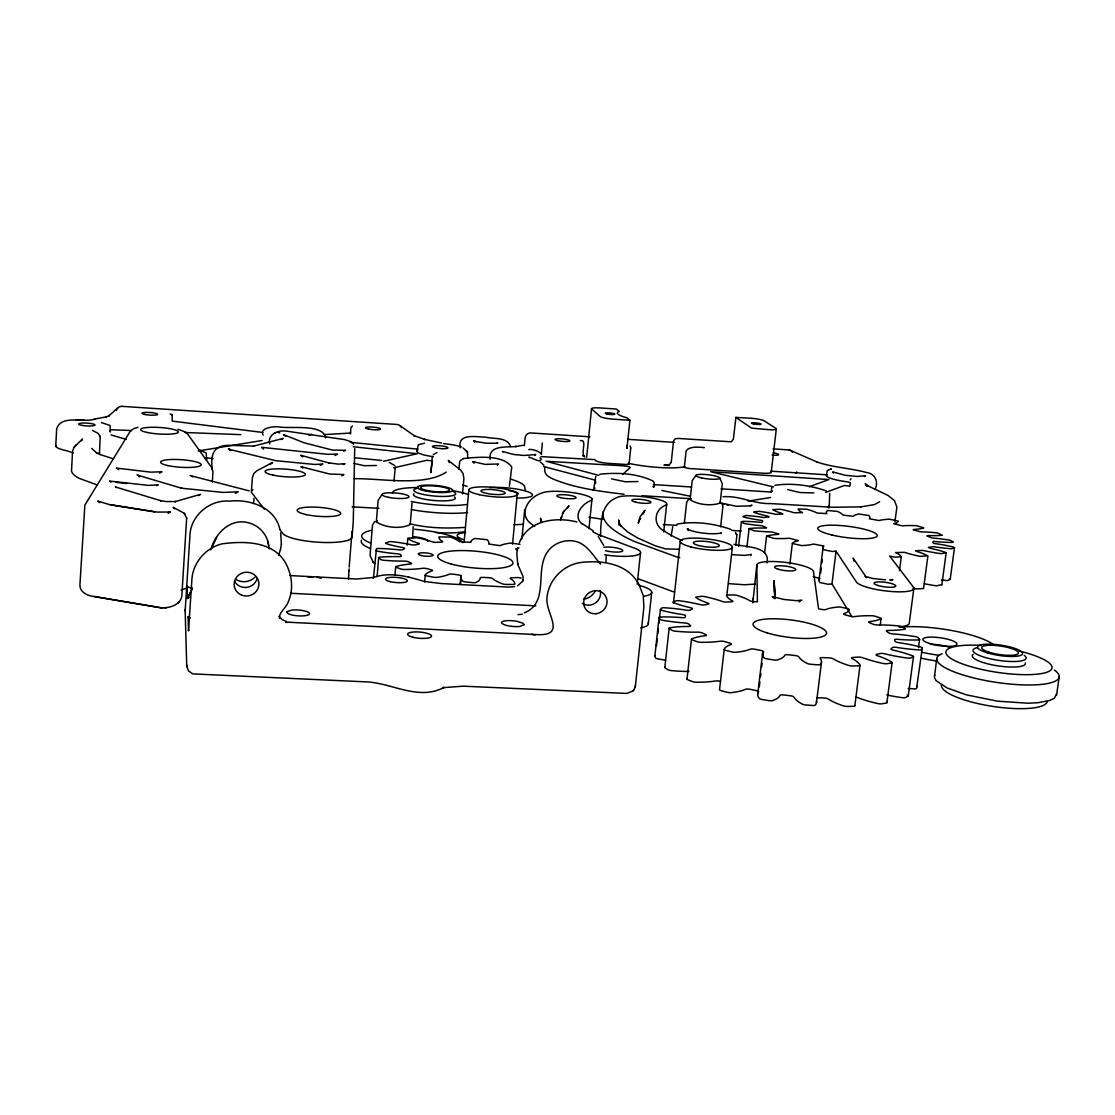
<?xml version="1.0" encoding="UTF-8"?>
<svg xmlns="http://www.w3.org/2000/svg" width="1115" height="1115" viewBox="0 0 1115 1115"><rect width="100%" height="100%" fill="white"/><g stroke="black" fill="none" stroke-linecap="round" stroke-linejoin="round"><path stroke-width="1.5" d="M510.322 445.819C506.781 436.857 492.9 439.129 485.081 437.066C476.509 437.136 457.275 432.704 460.202 447.868M924.335 583.744A43.527 8.85 7.8 0 0 936.544 585.835L941.59 584.636M528.789 449.582C529.946 448.704 539.618 450.655 541.569 454.39M529.29 457.763L528.942 457.025L537.597 460.523M541.388 453.805L542.322 443.003M281.398 544.357L280.646 532.803M580.316 440.676C587.368 439.031 581.013 451.812 583.939 456.286L583.507 455.603L584.79 456.871L582.643 455.687M630.742 448.063L630.17 445.93M582.058 523.966C572.357 515.841 581.905 503.896 590.95 500.537A25.645 4.892 5.7 0 0 574.114 492.83A25.645 4.892 5.7 0 0 542.225 492.955C528.524 496.705 516.998 514.698 532.189 524.496A222.916 44.154 6.6 0 0 534.656 526.517M354.709 448.606L353.26 522.015L352.047 537.068A34.997 7.568 4.2 0 1 320.089 542.336A34.997 7.568 4.2 0 1 282.764 533.444L279.67 529.374M352.047 537.068L352.173 531.66M605.989 561.667L606.128 556.26M941.408 580.037A42.928 8.613 7.7 0 0 947.443 580.581L950.203 579.368L954.482 547.688L952.977 546.935A44.335 8.558 7.6 0 0 935.485 543.646C932.572 544.204 931.638 540.329 935.151 541.514A42.454 7.847 7.5 0 0 952.085 542.434L953.339 542.029L950.064 540.231A43.833 8.349 7.6 0 0 932.001 537.96L926.802 535.897L928.391 535.59A41.924 7.693 7.4 0 0 942.3 535.228L937.367 532.914A43.262 8.126 7.6 0 0 920.46 531.827L913.171 529.736L914.035 529.444A41.492 7.582 7.2 0 0 923.75 527.897L916.46 525.695A42.663 7.917 7.5 0 0 902.202 525.834L893.645 523.646A41.199 7.512 7.1 0 0 898.425 521.123L889.505 519.214A42.091 7.735 7.4 0 0 879.08 520.524L869.184 518.726A41.088 7.512 6.9 0 0 868.752 515.464L859.01 514.001A41.617 7.61 7.3 0 0 853.226 516.329L842.884 515.088A41.144 7.568 6.8 0 0 837.365 511.395L827.623 510.503A41.283 7.526 7.1 0 0 826.94 513.625L817.058 513.025A41.38 7.693 6.7 0 0 806.926 509.248L798.033 508.998A41.102 7.512 7 0 0 802.521 512.635L793.964 512.747A41.757 7.847 6.7 0 0 780.054 509.207L772.779 509.653A41.102 7.554 6.9 0 0 782.117 513.471L782.883 514.043L775.664 514.294A42.259 8.042 6.6 0 0 759.162 511.339L753.642 511.938L754.186 512.426A41.283 7.638 6.8 0 0 767.65 516.092L769.113 516.858L763.956 517.555A42.816 8.265 6.6 0 0 746.283 515.478L742.924 516.552L744.165 517.151A41.617 7.791 6.7 0 0 760.625 520.287C763.97 519.925 763.008 523.52 760.123 522.294A43.415 8.474 6.7 0 0 742.938 521.36L741.419 521.722L743.984 523.465A42.077 7.972 6.6 0 0 761.963 525.736L766.632 527.785L764.82 528.092A43.959 8.669 6.8 0 0 749.865 528.44L749.071 528.691L746.925 547.103M348.535 579.061L348.633 575.661M661.85 490.502L690.213 496.217M787.72 489.624L800.026 492.551L813.894 492.914M735.914 417.414L751.552 428.132L768.221 429.623A11.136 1.659 6.4 0 0 775.915 428.397L764.165 420.801A10.913 1.603 6.3 0 0 750.883 418.236L735.914 417.414L733.349 439.296L731.231 441.819L678.004 438.432L675.328 438.753L673.683 440.536M72.475 452.369L71.611 469.387A102.385 19.763 3.6 0 0 79.095 478.307L97.451 485.039M55.75 446.223L56.656 428.94C61.325 414.027 84.183 423.226 95.082 419.017L94.357 419.115L106.789 416.759L105.925 417.066L109.284 415.477L108.545 416.104L118.023 407.7M348.647 575.438L348.911 571.131M936.739 658.812L934.37 677.321L936.112 680.694L947.053 687.941L966.44 694.868L997.507 701.168L1028.072 703.231L1038.19 702.687L1049.661 700.485L1054.372 698.199L1056.588 693.795M325.594 437.805C323.169 423.212 288.743 429.219 278.053 426.766C271.656 426.488 259.126 428.411 263.154 435.129M950.203 579.368L949.464 578.81M185.16 610.936L189.982 534.865C190.986 515.283 209.885 499.576 229.258 501.123C249.662 498.893 275.001 507.088 279.879 529.402M188.658 630.268A8.906 2.328 3.1 0 0 188.533 630.658L191.905 579.382C192.923 562.545 205.899 547.772 222.164 543.813C243.725 541.026 271.67 540.928 284.799 561.612C291.754 573.458 294.081 588.748 288.353 601.584C286.555 607.438 278.569 612.79 279.405 618.281M212.198 469.443C210.54 454.613 213.244 445.038 229.383 445.359L254.192 446.098L253.384 446.181L283.154 438.39L281.328 439.519M212.366 481.959L212.951 471.422L211.292 467.101L187.808 434.279L185.215 431.951L177.912 429.191M348.925 570.991L349.065 568.845M349.19 567.089L351.643 536.217M253.593 503.548L253.955 498.349M269.719 444.035C267.433 434.571 277.328 430.334 285.078 430.934L344.842 439.631L350.904 441.721L353.567 444.244M350.431 433.972L350.96 427.352L352.452 426.055M412.034 503.102L410.195 524.538C400.759 529.318 385.246 527.743 376.326 521.945L378.11 500.37L382.222 494.266M373.497 577.695L376.438 548.901A3.331 0.739 4.6 0 1 378.961 548.482A52.642 11.917 4.7 0 1 399.212 549.862A3.317 0.739 4.7 0 0 402.919 549.611L404.424 548.608A3.303 0.725 4.7 0 0 402.654 547.563A50.022 10.774 4.9 0 1 386.361 543.688A3.289 0.725 4.7 0 1 385.846 542.852L388.954 541.806A3.275 0.711 4.7 0 1 392.285 541.723A51.834 11.54 4.6 0 1 411.073 544.691A3.275 0.711 4.8 0 0 415.365 544.845L418.613 544.218A3.261 0.711 4.8 0 0 418.501 543.256A49.631 10.634 5.1 0 1 407.979 538.74A3.233 0.697 4.8 0 1 408.857 538.043L417.456 537.778A51.011 11.178 4.7 0 1 432.174 541.82A3.247 0.697 4.9 0 0 436.439 542.35L440.927 542.169A3.233 0.697 5 0 0 442.432 541.416A49.534 10.606 5.3 0 1 438.934 536.942L450.558 537.082A50.286 10.885 4.8 0 1 459.31 541.611L470.878 542.364A49.757 10.704 5.4 0 1 474.781 538.461L486.948 539.674A49.771 10.676 5 0 1 488.635 544.022L499.98 545.639A50.259 10.913 5.6 0 1 510.642 543.047L519.994 544.315M377.107 576.664L378.682 557.611M394.055 481.095L395.212 467.283M394.961 575.229L395.658 566.838M407.212 545.124L407.769 538.489M417.052 451.157L418.25 444.787L424.55 443.199M412.564 538.433L413.191 526.656M749.057 528.789L754.116 530.796A42.621 8.181 6.6 0 0 771.845 531.925L778.897 534.015L777.894 534.419A44.419 8.822 7 0 0 766.799 536.078L773.949 538.447A43.206 8.404 6.7 0 0 789.545 538.252L798.256 540.622A44.739 8.892 7.1 0 0 792.347 543.479L801.741 545.611A43.778 8.613 6.8 0 0 813.434 544.05L823.943 546.029A44.893 8.892 7.3 0 0 824.027 549.834L832.125 551.465L836.055 551.172L856.39 581.988A29.143 6.146 7.5 0 0 889.742 591.368A29.143 6.146 7.5 0 0 913.408 587.159L889.659 556.037L894.565 557.138L901.296 556.859A44.865 8.906 7.2 0 0 895.61 552.552L904.544 552.343A44.182 8.488 7.6 0 0 920.21 556.385L927.61 555.786A44.879 8.85 7.4 0 0 916.558 551.381L915.582 550.74L922.872 550.392A43.652 8.265 7.6 0 0 940.865 553.639L946.147 552.873L945.367 552.329A44.698 8.725 7.5 0 0 930.258 548.287L928.502 547.451L933.339 546.629A43.053 8.056 7.6 0 0 951.736 548.789L954.482 547.688M432.313 456.495L430.878 472.746L432.049 462.697M424.606 581.877L425.205 575.103M458.836 469.248L459.798 461.094L463.324 458.474M467.729 458.446L467.519 452.272L463.129 447.979M462.488 494.043L463.896 478.446L463.06 473.554L460.62 470.014L448.3 460.453L449.303 462.655M460.174 584.427L460.788 577.668M460.467 584.344L461.234 575.925A3.457 0.794 5.1 0 0 458.558 574.95L453.275 574.183A3.457 0.794 5 0 0 449.094 574.281A53.032 12.098 4.7 0 1 437.066 577.333A3.47 0.808 4.9 0 1 433.205 577.166L426.975 575.925A3.47 0.808 4.9 0 1 425.233 574.964A53.785 12.502 5.2 0 1 432.132 570.908A3.443 0.794 4.9 0 0 431.198 569.793L426.92 568.664A3.429 0.781 4.9 0 0 422.334 568.329A52.294 11.749 4.6 0 1 404.564 569.486A3.443 0.794 4.7 0 1 400.801 568.985L396.369 567.41A3.443 0.781 4.7 0 1 396.146 566.504A53.701 12.446 5 0 1 410.195 564.051A3.401 0.767 4.8 0 0 411.087 563.103L408.494 561.821A3.401 0.767 4.7 0 0 404.271 561.11A51.457 11.373 4.6 0 1 383.797 560.274A3.401 0.767 4.6 0 1 380.745 559.507L378.779 557.876A3.387 0.767 4.6 0 1 380.062 557.165A53.297 12.223 4.8 0 1 398.752 556.65A3.359 0.753 4.7 0 0 401.275 556.009L400.717 554.768A3.359 0.753 4.7 0 0 397.498 553.821A50.663 11.039 4.7 0 1 377.65 551.214A3.345 0.739 4.6 0 1 375.741 550.336M464.133 541.862L468.83 489.945M490.154 459.171C488.189 444.383 507.464 447.645 516.217 446.474L515.492 446.544L523.325 445.261M512.552 544.12L517.29 494.029M524.343 445.749L525.095 437.861A5.394 5.24 -42.3 0 1 530.921 432.954L589.905 436.815M521.904 538.838L524.677 509.806M351.824 534.322L352.173 531.493M586.671 457.289L591.549 408.731M588.985 528.496L591.995 498.935M595.689 483.45L595.34 480.189L543.381 466.474M600.567 536.482C600.79 521.862 600.915 503.659 616.999 497.513A25.52 4.822 6 0 1 648.122 497.346A25.52 4.822 6 0 1 665.934 505.067C653.669 509.625 652.526 525.709 664.652 531.214A167.724 32.669 7 0 0 678.965 539.2L682.129 540.566M630.742 447.937L629.097 463.868M629.891 420.285L613.417 419.17A11.234 1.714 5.8 0 1 600.218 416.522L591.744 409.038A11.011 1.645 5.7 0 1 600.386 407.951L616.414 409.052L619.257 411.421A38.245 5.742 5.9 0 0 626.923 417.804L629.891 420.285L626.951 448.467L626.839 445.54M637.167 584.274L640.512 552.915M635.383 686.06L643.871 607.173L643.271 595.535L639.034 584.804M648.331 623.633L651.718 592.26M663.69 531.911L666.686 504.315M673.544 441.136L671.244 462.265M654.867 656.052L659.063 617.501M656.47 645.836L657.223 638.923M657.78 633.738L658.352 628.553M658.909 623.383L660.414 609.557M671.091 536.092L672.763 526.726M684.359 467.046L686.115 451.059C689.363 444.718 706.032 448.132 704.109 447.561M664.847 667.355L669.153 628.149M673.446 603.299L680.261 541.319M603.159 511.562C601.529 518.921 607.48 525.026 612.776 529.179A222.345 43.387 7 0 0 634.56 541.556L675.829 556.608A28.46 5.965 6.4 0 0 679.746 557.681M684.401 522.768L686.645 502.405L688.401 499.659M719.719 477.847L722.325 483.84L720.137 503.074C711.189 506.238 698.06 504.844 690.101 499.687L692.22 480.607L696.011 475.311M687.021 678.965L691.467 639.16M720.625 526.782L722.924 506.489L721.865 503.423M726.869 595.215L732.402 546.977M735.844 545.04L736.862 535.353L735.454 532.385M908.154 688.443A52.795 13.115 8.1 0 0 914.049 688.847A3.693 0.934 8.3 0 0 916.572 688.387L922.272 648.024A3.693 0.864 8.1 0 0 920.279 646.923A54.983 13.227 8 0 0 898.481 642.616A3.666 0.864 7.9 0 1 895.052 641.334L894.662 639.857A3.652 0.85 7.9 0 1 897.575 639.313A52.084 11.903 7.8 0 0 918.119 639.926A3.638 0.85 8 0 0 919.527 639.243L918.077 637.613A3.624 0.836 8 0 0 915.178 636.609A54.189 12.809 8 0 0 893.004 633.933A3.61 0.836 7.8 0 1 888.739 632.86L886.564 631.285A3.596 0.836 7.8 0 1 888.139 630.435A51.304 11.61 7.6 0 0 904.711 629.208A3.568 0.822 7.9 0 0 904.934 628.344L901.77 626.714A3.568 0.808 7.8 0 0 898.272 625.877A53.297 12.404 7.9 0 0 877.798 624.985A3.554 0.808 7.7 0 1 873.129 624.205L869.463 622.686A3.54 0.808 7.7 0 1 869.588 621.613A50.691 11.415 7.4 0 0 880.878 618.783A3.512 0.794 7.7 0 0 879.958 617.822L875.442 616.33A3.498 0.794 7.6 0 0 871.693 615.731A52.377 12.014 7.8 0 0 854.661 616.609A3.512 0.794 7.5 0 1 850.02 616.163L845.24 614.839A3.498 0.794 7.5 0 1 843.957 613.64A50.328 11.317 7.2 0 0 849.198 609.557A3.457 0.781 7.5 0 0 847.261 608.581L841.825 607.341A3.457 0.781 7.4 0 0 838.146 607.034A51.555 11.694 7.7 0 0 825.908 609.501A3.47 0.781 7.3 0 1 821.685 609.431L818.535 608.832L813.49 571.535A28.558 6.007 7 0 0 784.681 562.294A28.558 6.007 7 0 0 756.792 565.11L757.433 601.835L754.325 601.724A3.443 0.781 6.9 0 1 750.074 600.818A50.76 11.666 6.6 0 0 737.308 595.508A3.429 0.767 6.8 0 0 733.642 594.978L728.36 594.992A3.429 0.781 6.8 0 0 726.548 595.535A50.217 11.303 7 0 0 732.457 600.874A3.457 0.794 6.8 0 1 731.356 601.793L726.729 602.044A3.47 0.794 6.7 0 1 722.116 601.417A51.374 11.986 6.5 0 0 704.833 596.636A3.457 0.794 6.6 0 0 701.14 596.372L696.833 596.86A3.457 0.794 6.6 0 0 696.067 597.626A50.273 11.387 6.8 0 0 707.844 603.062A3.484 0.808 6.6 0 1 708.136 604.177L704.68 604.874A3.498 0.808 6.6 0 1 700.109 604.595A52.154 12.363 6.5 0 0 679.69 600.804A3.498 0.808 6.5 0 0 676.317 600.846L673.404 601.779A3.498 0.808 6.5 0 0 673.767 602.699A50.593 11.582 6.7 0 0 690.561 607.731A3.526 0.822 6.6 0 1 692.262 608.957L690.324 610.044A3.54 0.836 6.5 0 1 686.213 610.156A53.032 12.781 6.5 0 0 664.415 607.773A3.554 0.836 6.4 0 0 661.669 608.121L660.47 609.431A3.554 0.836 6.4 0 0 661.989 610.435A51.137 11.861 6.5 0 0 682.45 614.532A3.582 0.85 6.5 0 1 685.46 615.759L685.293 617.153A3.596 0.85 6.5 0 1 682.046 617.668A53.924 13.185 6.6 0 0 660.888 616.999A3.61 0.864 6.4 0 0 659.063 617.654L659.801 619.243A3.624 0.878 6.4 0 0 662.38 620.233A51.875 12.223 6.5 0 0 684.68 622.937A3.638 0.878 6.6 0 1 688.763 624.024L690.45 625.599A3.652 0.878 6.6 0 1 688.443 626.477A54.733 13.547 6.8 0 0 670.101 627.717A3.68 0.892 6.5 0 0 669.446 628.623L672.136 630.337A3.693 0.906 6.5 0 0 675.579 631.215A52.726 12.627 6.5 0 0 697.502 632.135A3.693 0.906 6.7 0 1 702.283 632.972L705.739 634.588A3.707 0.906 6.7 0 1 705.238 635.759A55.402 13.826 7 0 0 691.774 638.895A3.735 0.934 6.7 0 0 692.415 639.968L696.889 641.641A3.749 0.934 6.7 0 0 700.875 642.296A53.618 13.045 6.6 0 0 720.039 641.223A3.749 0.92 6.9 0 1 725.029 641.696L729.949 643.174A3.749 0.934 6.9 0 1 731.064 644.526A55.834 13.951 7.3 0 0 724.193 649.334L719.551 689.6A3.777 1.017 7 0 0 721.475 690.812L727.273 692.304A3.791 1.017 7.1 0 0 731.342 692.638A54.273 14.356 6.8 0 0 745.503 689.293A3.763 1.004 7.2 0 1 750.144 689.307L756.012 690.519A3.777 1.004 7.3 0 1 758.646 691.983A55.778 14.899 7.7 0 0 759.287 698.408A3.819 1.031 7.4 0 0 762.298 699.551L768.834 700.596A3.819 1.031 7.4 0 0 772.556 700.554A54.997 14.69 7.1 0 0 779.998 695.412A3.791 1.017 7.5 0 1 783.789 694.966L789.977 695.704A3.791 1.017 7.5 0 1 793.88 697.056A55.639 14.704 7.9 0 0 802.117 704.039A3.833 1.031 7.7 0 0 805.908 704.973L812.431 705.461A3.833 1.031 7.7 0 0 815.358 705.028A55.499 14.885 7.3 0 0 816.347 700.875M738.576 546.392L741.433 521.639M752.806 602.797L756.792 565.11M771.204 472.439L776.305 429.01M764.528 553.291L766.535 536.231M766.939 562.964C770.855 545.653 744.513 547.242 733.991 544.329M757.754 693.99L762.535 653.683M759.301 686.812L759.9 681.795M760.5 676.777L760.89 673.432M761.684 666.728L762.089 663.383M762.883 656.693L763.482 651.676A3.791 0.948 7.1 0 0 760.751 650.421L754.869 649.264A3.777 0.934 7.1 0 0 750.214 649.209A54.468 13.436 6.7 0 1 736.039 652.261A3.805 0.948 7 0 1 731.942 651.913L726.116 650.477A3.791 0.948 6.9 0 1 724.193 649.334M789.866 564.12L792.333 543.576M772.305 490.962L771.176 492.272L771.761 487.617M826.466 475.478L827.218 470.655L831.33 468.788L830.8 469.499M819.079 579.744L823.079 547.186M820.64 573.291L821.281 568.162M821.908 563.033L822.326 559.619M816.417 703.021L821.448 662.533M851.999 616.734L831.985 583.912L836.055 551.172M875.052 489.387C878.773 482.14 875.163 473.596 867.038 472.621C850.578 468.175 833.253 467.533 817.002 462.056L817.685 462.279L790.145 450.265M854.843 705.697L860.013 665.293M880.195 625.292L881.073 618.546M899.498 570.727L901.296 556.956M886.899 702.603L892.125 662.589M913.868 588.288L909.283 623.062A29.06 6.565 7.7 0 1 898.913 626.839M908.251 696.025L913.492 656.582M913.018 588.274A44.043 9.087 7.8 0 0 915.903 588.915L923.554 588.553L927.861 556.106M918.495 647.704L919.61 639.397M941.827 584.971L946.147 552.873M311.601 434.279L308.827 435.268M894.955 521.444L896.892 507.116L894.537 500.677L888.07 495.478L866.885 485.318L867.679 485.778L865.226 483.673L866.285 485.262M1056.504 695.37L1059.25 676.707M262.095 440.523L198.303 450.934M517.653 547.967L516.803 553.402L517.722 564.246M240.812 434.655L184.978 432.495M278.541 555.298L280.464 549.639M446.265 472.091C424.035 486.795 382.222 478.349 354.082 478.683M376.438 465.499L364.187 465.708L353.845 463.338M280.423 549.932L281.454 544.05M437.024 452.551L433.261 454.655M638.017 481.541L625.334 481.792L611.536 478.851M633.529 690.324L635.174 687.077M522.963 580.316L523.06 576.483L517.82 564.594M643.118 513.945L644.93 510.294L640.08 516.789L638.268 523.158L639.592 519.771M635.104 687.467L635.466 685.669M771.204 492.189L771.51 491.339M376.326 521.945L377.386 520.775M851.024 478.739L850.201 479.854M769.726 491.952L721.029 488.816M770.563 497.485L748.221 501.137M72.628 451.324L73.897 447.491L82.496 438.948L81.66 440.829M879.637 501.722L874.481 504.593L860.822 506.893M671.23 462.349L669.516 464.593L663.969 465.192L669.39 465.499M192.045 588.929L187.459 598.616L187.027 585.933A8.237 1.993 3.3 0 0 192.533 588.107M350.626 433.052L324.465 434.571M922.272 648.024L921.757 649.474A3.707 0.878 8.1 0 1 919.234 649.892A52.976 12.265 7.9 0 1 896.585 647.397A3.707 0.878 7.9 0 0 892.544 647.55L891.038 648.777A3.721 0.892 7.9 0 0 893.24 650.143A55.583 13.575 7.9 0 1 912.418 655.759A3.763 0.906 8.1 0 1 913.241 656.833L910.718 657.962A3.763 0.906 8.1 0 1 907.289 658.045A53.896 12.669 8 0 1 884.78 653.808A3.763 0.906 7.9 0 0 879.986 653.543L876.669 654.38A3.763 0.906 7.9 0 0 877.366 655.69A55.917 13.84 7.7 0 1 891.749 662.101A3.805 0.934 8 0 1 891.247 663.049L886.899 663.704A3.819 0.934 8 0 1 882.899 663.425A54.733 13.087 8 0 1 862.982 657.808A3.791 0.934 7.8 0 0 857.937 657.111L853.1 657.46A3.805 0.934 7.8 0 0 852.167 658.589A55.959 13.965 7.5 0 1 859.986 665.125A3.847 0.948 7.8 0 1 858.174 665.836L852.418 665.934A3.847 0.948 7.8 0 1 848.278 665.307A55.402 13.464 7.9 0 1 833.267 658.854A3.805 0.948 7.6 0 0 828.515 657.808L822.675 657.613A3.805 0.948 7.6 0 0 820.166 658.421A55.708 13.924 7.2 0 1 820.403 664.401A3.847 0.962 7.6 0 1 817.462 664.791L810.926 664.289A3.847 0.962 7.5 0 1 807.121 663.397A55.834 13.77 7.8 0 1 798.8 656.791A3.805 0.948 7.4 0 0 794.87 655.509L788.653 654.784A3.805 0.948 7.3 0 0 784.862 655.174A55.193 13.742 6.9 0 1 777.434 659.941A3.833 0.962 7.3 0 1 773.699 659.955L767.148 658.923A3.833 0.962 7.2 0 1 764.11 657.85A55.987 13.938 7.5 0 1 763.413 651.829M522.517 581.542L523.046 580.093M497.318 465.387L498.53 463.965L485.109 464.384L473.108 461.68L473.986 463.296M567.41 508.329L568.943 505.736L563.187 512.231M595.8 476.258L593.584 489.736M750.646 555.549L751.371 554.42L744.555 555.409L732.053 554.643M563.758 511.269L560.455 519.98L561.695 516.942L561.11 517.904M187.557 598.295L192.31 588.678M210.805 549.862C215.028 533.541 230.234 517.904 248.255 522.754C258.917 525.263 267.516 534.643 268.673 545.583M211.488 548.385L216.714 537.458M850.41 483.241L849.783 486.224L844.529 485.415L825.644 492.426M934.468 675.774L934.844 675.049M519.367 542.684C528.12 519.98 556.106 516.719 576.901 521.932M594.908 488.147L593.236 490.279M522.587 581.361L517.597 585.807M509.388 486.265L511.757 467.074C503.172 454.363 476.844 457.108 462.878 458.613M562.392 513.541L562.977 512.579M720.861 533.514L721.405 532.872C715.788 534.768 696.345 533.528 687.885 529.29L688.108 530.406M864.473 476.537L865.588 475.701L857.421 476.453L845.309 475.311L832.654 471.91L833.421 473.108M796.821 471.924L795.566 473.276M751.329 505.666C753.712 504.133 748.876 506.391 750.256 505.694M73.897 447.491L74.566 446.683M75.346 445.707L76.015 444.899M93.939 596.469L161.842 607.954C169.48 608.093 180.072 604.957 181.773 596.72L186.665 518.015M159.543 473.095L162.01 471.77L150.72 472.147L116.448 468.091L118.748 469.708M534.921 455.004C539.604 453.498 523.395 456.593 518.865 454.808C514.517 455.798 499.269 449.777 503.074 451.979M639.899 519.283L640.637 518.461M185.118 609.571L186.763 666.519L188.574 670.951L192.825 673.892L366.068 681.864C392.02 682.882 418.446 701.126 444.021 687.411L442.906 687.69L463.213 686.171L626.741 693.418L632.846 691.049M632.595 691.328L633.822 690.004M799.037 601.961L801.699 600.065L796.668 600.692L784.124 599.494L772.291 596.609L774.368 598.518M269.969 464.397L272.673 462.46L256.743 470.851L253.955 473.345L252.366 477.708L251.377 491.715A32.349 6.439 4.2 0 0 251.795 492.76L264.269 509.151M622.769 474.307L630.128 467.659A5.659 0.99 5.9 0 0 623.452 465.847L546.015 461.248L598.866 475.394M168.156 513.248L169.187 512.398M198.372 495.604L200.547 494.321L175.069 501.652L175.961 501.569L166.093 501.541L160.435 500.663L161.271 500.858L115.333 486.934L116.378 487.562M235.349 493.318L238.192 491.799L223.139 492.44L181.271 488.189L182.066 488.37L137.034 474.976L138.121 475.492M320.256 465.485L322.848 464.035L314.667 464.453L275.767 460.69L229.453 449.401L230.345 450.084M334.988 455.519L337.524 454.112L327.935 454.335L261.412 447.296L263.6 449.038M178.205 602.797L179.459 601.765M341.845 475.812L343.936 474.558L329.706 474.028L300.925 466.711L302.513 467.519L301.566 467.032M374.668 521.541L372.508 525.109L370.027 555.409L373.121 562.113M497.248 443.171L486.405 443.24L475.882 441.554M890.913 580.539L892.878 579.605L889.561 579.981M156.574 485.61L158.26 484.872L148.671 485.387L109.451 481.067L111.026 482.196M168.769 512.649L169.884 512.022L157.243 512.078L110.385 504.774M343.587 451.157L345.566 450.293L332.521 450.084L304.284 442.85L283.461 434.585L285.719 436.327M342.946 464.523L344.995 463.631L338.43 464.147L328.646 462.85L329.455 463.073L300.688 455.268L302.625 456.829M187.878 597.988L189.146 597.473M524.371 612.846C551.172 601.877 532.496 566.838 550.043 548.747C556.413 542.28 566.016 539.326 574.908 541.263C587.02 543.66 592.999 555.758 600.539 564.12M181.076 590.114L185.759 588.358M809.169 486.725L828.947 479.561L710.729 471.715L773.545 486.948M275.057 433.038L273.914 433.428M749.782 505.875L736.165 506.238L720.708 502.935M496.983 443.157L497.875 442.864M165.159 607.926L166.553 607.494M677.056 524.134C694.812 520.858 713.642 523.479 730.646 529.29M774.911 485.29C791.998 482.767 809.95 485.304 826.229 490.865M137.939 427.31L133.41 428.787L129.995 431.686L84.865 505.081L79.918 585.11C79.834 592.427 87.834 595.87 94.05 596.525L162.4 608.01M831.985 583.912L828.069 584.26L819.999 582.574A44.753 9.519 7.4 0 1 819.943 578.518L813.239 576.608M393.623 467.826L426.808 460.3L432.118 460.899M383.588 461.248L417.233 453.735L353.204 446.725M599.828 474.223C617.515 472.37 636.79 473.29 653.014 481.011C655.481 482.92 654.198 490.015 652.958 486.321M514.545 586.657L508.565 587.103L441.275 583.549L424.313 581.486C407.853 576.455 389.553 571.396 372.717 577.751L373.804 577.431L356.73 579.006L290.053 575.577M755.468 584.079L744.249 584.748L728.597 583.633M679.286 549.277L665.404 548.873L655.076 545.723L638.017 538.155L628.066 532.287L620.288 525.332L621.013 526.196L618.686 521.778L618.867 522.893L618.686 519.966L618.811 525.012M518.057 614.602L522.475 614.226M285.844 622.463L289.203 622.156M464.467 527.423C446.279 528.635 427.129 528.148 409.665 523.688M860.989 506.879L832.529 507.269L770.716 503.576C754.228 504.245 739.858 495.436 722.966 496.746M826.703 474.795L770.883 471.171M354.528 457.749L381.901 460.481M110.594 429.735L131.361 430.502M378.877 508.315L352.117 506.851M290.904 593.278L535.841 605.849M663.286 524.566L676.763 525.36M653.488 484.621L691.593 486.99M213.077 458.488L205.69 457.889M641.933 495.701L691.467 498.739M540.998 456.593L594.755 459.617L595.758 460.565A11.192 1.937 5.8 0 0 608.874 463.394L624.665 464.397A5.603 0.962 5.9 0 0 628.289 463.31M627.912 439.324L674.561 442.39M773.043 448.885L788.598 449.903M122.148 406.362L396.926 424.453A5.45 5.338 -26.6 0 1 401.525 427.672M885.561 579.842L872.446 578.434L865.129 576.343L866.592 577.709L853.142 558.099L854.146 561.082M350.389 442.293L417.958 449.178M116.281 482.377L127.068 483.534M624.093 494.252C599.786 491.297 575.117 488.3 552.706 478.865C546.81 475.952 544.12 474.126 544.747 467.269M289.802 622.309L537.904 634.672C566.699 635.522 545.667 613.78 546.935 598.197C548.287 579.744 564.079 563.925 582.476 562.294C603.424 560.232 628.066 563.911 638.839 584.427M262.833 432.467L172.212 421.108L172.17 415.184M602.992 519.353L589.068 517.193M154.734 511.924L109.493 504.607L97.674 501.053L99.681 502.656M531.646 634.337L535.13 634.909M441.498 443.031L424.327 439.338L424.996 439.533L413.818 435.547L414.599 435.965L400.034 425.679M408.257 576.901L408.968 577.04M198.888 449.666L206.163 452.969L206.623 460.049L205.174 458.321M190.094 475.534L249.175 490.865M113.549 458.892L100.211 454.572M467.115 486.447L462.516 484.9M475.06 441.303L476.216 441.651M126.218 439.38L111.04 434.948M475.422 441.415L473.68 440.69L474.572 442.209M286.457 621.501L281.997 619.55L279.182 616.316M389.233 462.39L394.863 465.61M279.767 432.954L277.496 432.076M638.365 578.824L672.024 591.284A28.377 6.397 6.5 0 0 674.561 592.037M96.475 452.788L100.336 454.641M582.072 523.506L593.194 530.838M828.124 507.436L828.849 507.799M191.418 476.091L192.588 476.844M96.615 452.857L91.709 448.397M540.371 462.028L543.883 465.122M186.721 518.294L184.059 513.151L173.132 507.325L174.762 508.705M137.716 475.199L139.082 476.203M171.654 414.613L170.093 413.972M301.942 467.227L302.848 467.924M109.507 430.864L110.329 432.007L110.037 425.484L101.437 422.571M719.677 502.266L720.137 503.074M138.72 475.938L139.584 476.858M185.16 514.322L184.059 513.151M171.557 414.515L172.337 415.407M229.997 449.791L230.777 450.655M598.17 536.273L603.675 545.43M99.263 452.76L99.444 453.763L100.197 436.439M100.252 436.578L97.967 433.261L92.489 430.446M541.611 521.555L540.58 518.308L540.719 522.057M466.516 450.571L467.519 452.272M829.184 507.687L829.672 493.429M736.416 533.792L736.764 534.81M866.592 486.168L866.271 484.983L866.411 485.931M267.781 541.11L269.3 548.831M775.009 598.184L774.075 581.793L775.009 598.072M775.009 597.877L774.117 580.567L774.228 586.49M774.409 589.974L774.855 598.657M525.388 490.544L524.426 485.764L522.182 483.882A58.384 10.997 5.2 0 0 510.879 479.171M188.533 630.658L188.059 616.525A8.376 2.132 3.2 0 0 190.303 618.058M186.735 665.042L186.763 666.519M1024.211 655.369A26.858 6.216 8.5 0 1 997.047 660.122A26.858 6.216 8.5 0 1 977.311 647.648M1025.312 662.979A26.844 6.272 8.6 0 1 996.252 665.613A26.844 6.272 8.6 0 1 973.2 654.352M1019.417 651.104A53.701 12.558 8.6 0 1 1040.588 673.725A53.701 12.558 8.6 0 1 955.806 661.153A53.701 12.558 8.6 0 1 981.075 645.418M1054.414 670.059A61.924 14.69 8.6 0 1 997.312 682.519A61.924 14.69 8.6 0 1 942.105 653.711M1047.152 701.753A53.534 13.282 8.8 0 1 990.817 706.088A53.534 13.282 8.8 0 1 941.478 684.694M939.485 655.369A57.353 13.255 8.1 0 1 922.105 652.331M899.833 627.188A57.353 13.255 8.1 0 1 993.047 644.372M930.495 644.289A17.185 4.028 8.2 0 1 949.841 647.327M937.213 661.083A57.325 13.394 8.2 0 1 921.311 658.24M443.617 443.659A21.701 3.763 5.1 0 1 461.568 447.031M648.136 622.853A30.175 7.359 6.1 0 1 640.679 627.843M639.23 585.389A30.258 6.941 6.1 0 1 644.08 596.191M665.139 667.077A3.666 0.962 6.6 0 0 665.125 667.857L667.801 669.669A3.68 0.962 6.6 0 0 671.23 670.589A52.544 13.505 6.6 0 0 688.958 671.467M752.778 599.382A28.474 6.425 7.1 0 1 753.196 598.309M655.146 655.787A3.596 0.934 6.5 0 0 654.867 656.205L655.592 657.892A3.61 0.934 6.5 0 0 658.157 658.937A51.694 13.073 6.6 0 0 665.474 660.122M720.457 681.446A3.735 0.99 7 0 0 715.482 680.972A53.422 13.951 6.6 0 1 696.359 682.241A3.735 0.99 6.8 0 1 692.401 681.572L687.955 679.816A3.721 0.99 6.8 0 1 687.328 678.673M855.707 697.126A3.777 0.99 8 0 1 857.881 697.683A54.537 13.993 8.2 0 0 877.686 703.551A3.805 1.004 8.2 0 0 881.672 703.816L886.021 703.091A3.791 0.99 8.2 0 0 886.523 702.074M854.829 705.53A3.833 1.017 8 0 1 853.017 706.297L847.275 706.436A3.833 1.017 7.9 0 1 843.135 705.809A55.206 14.397 8.1 0 1 828.25 699.021A3.791 1.004 7.8 0 0 823.511 697.934L817.685 697.767A3.791 1.004 7.7 0 0 816.598 697.781M886.829 694.966A53.701 13.547 8.2 0 0 902.063 697.642A3.749 0.962 8.3 0 0 905.478 697.53L908 696.304A3.749 0.962 8.3 0 0 907.192 695.161M916.753 686.324A3.68 0.934 8.3 0 1 917.087 686.826M454.432 496.928A20.976 4.112 5 0 1 435.212 500.593A20.976 4.112 5 0 1 413.902 493.861M453.652 491.827A20.99 4.07 5 0 1 433.958 496.008A20.99 4.07 5 0 1 416.578 488.454M466.586 504.468A41.966 8.209 5 0 1 411.226 501.457M392.564 493.429A41.966 8.209 5 0 1 418.292 487.562M452.481 490.614A41.966 8.209 5 0 1 467.659 494.321M467.631 512.552A48.391 9.617 5 0 1 411.393 509.555M465.471 531.521A41.854 8.711 4.9 0 1 435.937 532.58M374.877 563.646A16.934 3.847 4.6 0 1 373.065 561.625M417.595 450.544A22.746 4.014 5 0 0 432.606 456.579A5.756 1.031 5 0 1 433.442 456.704M116.239 410.585A5.673 5.477 9.8 0 1 122.148 406.376M73.269 452.955A62.119 11.512 2.9 0 0 63.89 450.07A29.826 5.408 3.3 0 1 55.875 445.289M522.628 524.273A25.101 5.101 5.3 0 1 513.834 524.663M489.903 487.673A25.157 4.808 5.4 0 1 528.482 492.008A25.157 4.808 5.4 0 1 516.357 498.029M509.151 490.739A11.011 2.105 5.4 0 1 517.151 494.503M463.213 539.521A23.178 4.934 5.2 0 1 465.554 532.566M456.885 539.158A23.178 4.976 5.2 0 1 457.694 538.238M370.473 542.991A50.969 11.025 4.8 0 1 371.114 530.392M414.668 529.263A50.969 11.025 4.8 0 1 462.823 542.712M413.526 536.677A15.289 3.303 4.8 0 1 427.742 541.319M370.027 548.343A50.942 11.136 4.8 0 1 361.567 540.078M257.175 578.42A12.195 11.721 -9.8 0 1 234.429 581.068M600.205 590.518A11.749 11.178 -37.2 0 1 582.281 603.368M255.098 577.068A15.276 14.69 -9.4 0 1 235.627 579.326M595.41 590.643A14.704 14.021 -37.2 0 1 583.48 599.201M517.834 564.009A7.401 1.645 5.5 0 1 517.876 563.437M521.109 578.141A3.429 0.794 5.4 0 0 516.58 577.57L511.938 577.807A3.443 0.794 5.4 0 0 510.475 578.685A53.785 12.488 5.1 0 1 514.893 583.884A3.47 0.808 5.4 0 1 512.733 584.441L506.168 584.427A3.47 0.808 5.4 0 1 502.419 583.828A52.976 12.14 5.6 0 1 492.621 578.601A3.457 0.794 5.3 0 0 488.704 577.695L483.283 577.403A3.457 0.794 5.2 0 0 480.203 577.946A53.562 12.363 4.9 0 1 476.077 582.434A3.484 0.808 5.2 0 1 472.774 582.657L465.777 581.96A3.484 0.808 5.1 0 1 462.767 581.11A53.534 12.39 5.4 0 1 461.206 576.051M517.123 549.723A3.233 0.697 5.4 0 1 516.092 548.719A49.534 10.592 5.2 0 0 518.81 547.66M603.8 547.298A10.732 2.272 6 0 1 618.797 548.455A10.732 2.272 6 0 1 620.442 551.827A10.732 2.272 6 0 1 605.445 550.685M604.72 554.782A28.6 6.063 6 0 0 636.846 555.131A28.6 6.063 6 0 0 632.01 547.256L598.184 534.545A168.156 33.241 6.6 0 1 592.999 531.855M251.767 490.725A32.349 6.439 4.2 0 1 252.938 489.833M307.893 576.971A10.648 2.523 4.1 0 1 313.078 576.915M316.73 577.263A10.648 2.523 4.1 0 1 321.413 578.253M629.027 463.394A38.091 6.481 6 0 0 684.68 466.683L684.903 466.628A5.575 0.962 6.2 0 0 685.572 467.715A5.575 0.962 6.2 0 0 691.189 468.635L763.12 473.22A11.094 1.868 6.5 0 0 771.176 472.119M850.188 482.767A5.617 0.948 6.9 0 0 845.616 481.582A22.216 3.707 6.9 0 1 826.926 474.934M788.598 449.916A5.296 4.99 -52.3 0 1 792.472 452.3M773.211 452.857A7.373 1.185 6.5 0 1 778.702 454.711A7.373 1.185 6.5 0 1 772.11 455.073M741.336 530.991A24.419 4.753 6.5 0 1 731.426 530.294M539.855 457.805A22.621 3.958 5.4 0 1 538.657 460.857M286.569 611.828L288.353 613.905L292.841 615.201A11.61 2.927 3.9 0 0 309.622 613.515A11.61 2.927 3.9 0 0 291.74 610.072L286.569 611.828M524.134 624.665L519.952 626.463A11.345 2.843 5.4 0 1 505.43 625.097A11.345 2.843 5.4 0 1 503.158 621.278A11.345 2.843 5.4 0 1 516.9 621.32L522.712 623.104L524.134 624.665M535.186 454.53L534.67 455.408L535.186 454.53M170.288 511.91L169.159 512.287L170.288 511.91M83.75 420.021L76.489 420.146L83.75 420.021M442.488 448.69L441.164 448.62A7.819 1.352 5 0 1 432.467 446.697A7.819 1.352 5 0 1 439.268 445.749L440.62 445.861A7.819 1.352 5 0 1 447.937 447.686A7.819 1.352 5 0 1 442.488 448.69M724.388 503.924L723.565 503.687L724.388 503.924M728.095 505.095L726.938 504.733L728.095 505.095M230.122 449.596L228.463 448.899L230.094 449.721M473.959 462.195L473.053 461.721L473.959 462.195M688.331 529.527L687.356 528.761L688.331 529.527M828.766 506.921L828.557 506.029L828.766 506.921M988.74 652.094A18.593 4.265 8.5 0 0 1018.33 653.488A18.593 4.265 8.5 0 0 993.242 645.32A18.593 4.265 8.5 0 0 988.74 652.094M987.207 652.819A22.732 5.227 8.5 0 0 1022.525 653.961A22.732 5.227 8.5 0 0 990.608 644.191A22.732 5.227 8.5 0 0 987.207 652.819M929.046 643.355A17.199 3.972 8.1 0 0 956.712 644.693A17.199 3.972 8.1 0 0 934.008 637.181A17.199 3.972 8.1 0 0 929.046 643.355M698.798 545.556A13.115 2.69 6.5 0 0 719.3 545.82A13.115 2.69 6.5 0 0 700.861 541.123A13.115 2.69 6.5 0 0 698.798 545.556M690.938 546.908A26.23 5.366 6.5 0 0 732.262 547.618A26.23 5.366 6.5 0 0 695.816 538.127A26.23 5.366 6.5 0 0 690.938 546.908M701.586 477.931A11.986 2.091 6.3 0 0 719.788 478.154A11.986 2.091 6.3 0 0 702.227 474.363A11.986 2.091 6.3 0 0 701.586 477.931M778.465 569.319A10.704 2.258 7 0 0 795.636 569.904A10.704 2.258 7 0 0 781.28 565.765A10.704 2.258 7 0 0 778.465 569.319M767.162 632.888A37.018 8.767 7.2 0 0 826.159 634.226A37.018 8.767 7.2 0 0 776.026 618.797A37.018 8.767 7.2 0 0 767.162 632.888M147.431 432.522A18.899 3.275 3.7 0 0 178.093 432.495A18.899 3.275 3.7 0 0 152.964 427.268A18.899 3.275 3.7 0 0 147.431 432.522M168.086 465.624A20.335 3.805 3.7 0 0 200.923 465.317A20.335 3.805 3.7 0 0 173.675 459.45A20.335 3.805 3.7 0 0 168.086 465.624M427.198 490.516A14.537 2.801 5 0 0 449.498 490.168A14.537 2.801 5 0 0 428.411 485.764A14.537 2.801 5 0 0 427.198 490.516M425.735 490.962A17.77 3.415 5 0 0 452.718 490.419A17.77 3.415 5 0 0 426.641 485.109A17.77 3.415 5 0 0 425.735 490.962M388.48 497.332A13.492 2.648 4.8 0 0 409.01 496.802A13.492 2.648 4.8 0 0 389.233 492.788A13.492 2.648 4.8 0 0 388.48 497.332M82.496 425.456A8.223 1.408 3.4 0 0 95.026 425.038A8.223 1.408 3.4 0 0 82.956 423.045A8.223 1.408 3.4 0 0 82.496 425.456M368.731 429.094A7.582 1.268 4.8 0 0 380.563 429.094A7.582 1.268 4.8 0 0 369.776 426.975A7.582 1.268 4.8 0 0 368.731 429.094M144.797 414.473A7.833 1.296 3.8 0 0 157.536 414.529A7.833 1.296 3.8 0 0 147.222 412.411A7.833 1.296 3.8 0 0 144.797 414.473M831.804 534.977A29.994 5.714 7.1 0 0 877.212 535.702A29.994 5.714 7.1 0 0 833.323 525.207A29.994 5.714 7.1 0 0 831.804 534.977M877.77 585.431A10.927 2.3 7.5 0 0 895.554 586.379A10.927 2.3 7.5 0 0 881.435 581.946A10.927 2.3 7.5 0 0 877.77 585.431M486.823 493.443A12.167 2.328 5.3 0 0 505.193 493.123A12.167 2.328 5.3 0 0 487.213 489.429A12.167 2.328 5.3 0 0 486.823 493.443M479.199 494.642A24.349 4.669 5.3 0 0 517.221 494.586A24.349 4.669 5.3 0 0 482.767 486.879A24.349 4.669 5.3 0 0 479.199 494.642M596.191 613.682A11.917 11.331 -37.2 0 0 605.041 595.285A11.917 11.331 -37.2 0 0 584.817 597.696A11.917 11.331 -37.2 0 0 596.191 613.682M241.523 595.076A12.39 11.889 -10.1 0 0 258.847 582.699A12.39 11.889 -10.1 0 0 239.265 574.587A12.39 11.889 -10.1 0 0 241.523 595.076M390.361 581.668A10.941 2.565 4.7 0 0 407.337 581.013A10.941 2.565 4.7 0 0 391.644 577.305A10.941 2.565 4.7 0 0 390.361 581.668M412.968 637.264A12.042 3.122 4.8 0 0 431.547 636.275A12.042 3.122 4.8 0 0 414.153 631.954A12.042 3.122 4.8 0 0 412.968 637.264M421.651 555.605A7.415 1.645 4.9 0 0 433.08 555.242A7.415 1.645 4.9 0 0 422.376 552.803A7.415 1.645 4.9 0 0 421.651 555.605M451.129 563.995A37.771 8.418 5.2 0 0 512.412 564.288A37.771 8.418 5.2 0 0 462.558 550.573A37.771 8.418 5.2 0 0 451.129 563.995M560.413 497.583A9.617 1.826 5.7 0 0 575.953 497.945A9.617 1.826 5.7 0 0 563.159 494.698A9.617 1.826 5.7 0 0 560.413 497.583M635.592 502.14A9.561 1.812 6 0 0 650.826 502.489A9.561 1.812 6 0 0 637.752 499.227A9.561 1.812 6 0 0 635.592 502.14M306.263 514.6A21.812 4.502 4.3 0 0 340.577 513.848A21.812 4.502 4.3 0 0 309.942 507.088A21.812 4.502 4.3 0 0 306.263 514.6M273.259 475.157A20.168 3.819 4.2 0 0 305.217 474.781A20.168 3.819 4.2 0 0 277.217 468.844A20.168 3.819 4.2 0 0 273.259 475.157M557.751 440.648A7.457 1.227 5.6 0 0 569.807 441.052A7.457 1.227 5.6 0 0 559.911 438.739A7.457 1.227 5.6 0 0 557.751 440.648M607.048 413.986A4.864 0.739 5.8 0 0 614.839 414.278A4.864 0.739 5.8 0 0 608.288 412.843A4.864 0.739 5.8 0 0 607.048 413.986M753.517 423.923A4.822 0.711 6.3 0 0 761.029 424.202A4.822 0.711 6.3 0 0 754.2 422.752A4.822 0.711 6.3 0 0 753.517 423.923"/></g></svg>
